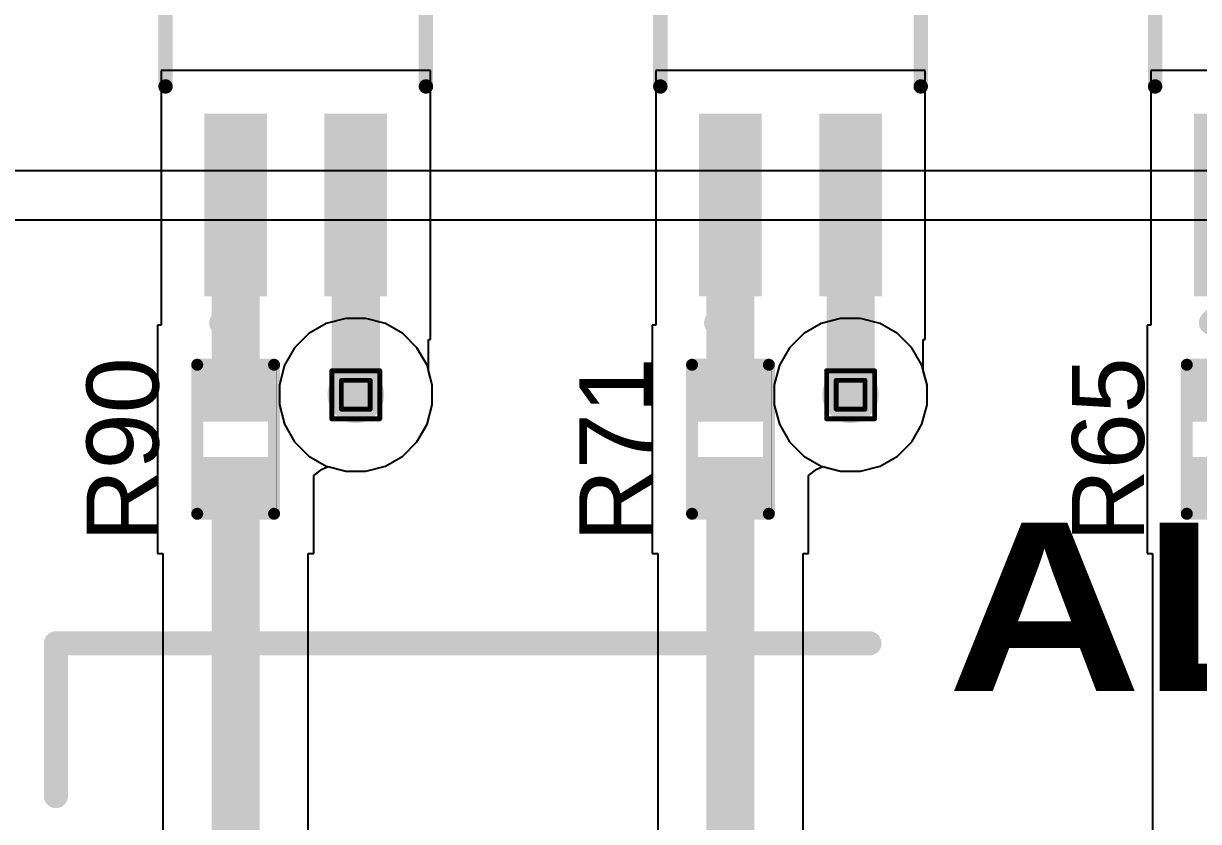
# Model space of a CAD drawing. Header units: inches. Extents: x -5 to 230, y -4 to 159.
# Drawn here: x 4.67 to 17.09, y 2.08 to 10.52 of the extents above; entities that cross this region are included whole.
import ezdxf

# ---------------------------------------------------------------- set-up
doc = ezdxf.new("R2010")
doc.units = ezdxf.units.IN
for name, color, linetype in [('Bottom Layer', 5, 'Continuous'), ('Drill Drawing', 1, 'Continuous'), ('Layer 1', 16, 'Continuous'), ('Layer 2', 76, 'Continuous'), ('Top Layer', 1, 'Continuous'), ('Top Overlay', 2, 'Continuous'), ('Top Paste', 8, 'Continuous'), ('Top Solder', 216, 'Continuous'), ('Via Holes', 16, 'Continuous')]:
    doc.layers.add(name, color=color, linetype=linetype)
doc.styles.add('Arial', font='', dxfattribs={"height": 0.2})
doc.styles.add('Arial Black_Bold', font='', dxfattribs={"height": 0.2})
doc.styles.get('Arial').set_extended_font_data('Arial')
doc.styles.get('Arial Black_Bold').set_extended_font_data('Arial Black', bold=True)

# ---------------------------------------------------------------- blocks, each defined once
blk = doc.blocks.new('SOIC_4_175____52')
at = {"layer": 'Top Layer'}
for points in [[(-2.31, 0.915), (-2.31, 0.355), (-4.137, 0.355), (-4.137, 0.915)], [(4.137, 0.915), (4.137, 0.355), (2.31, 0.355), (2.31, 0.915)], [(-2.31, -0.355), (-2.31, -0.915), (-4.137, -0.915), (-4.137, -0.355)], [(4.137, -0.355), (4.137, -0.915), (2.31, -0.915), (2.31, -0.355)]]:
    blk.add_hatch(color=1, dxfattribs=at).paths.add_polyline_path(points)
at = {"layer": 'Top Paste'}
for points in [[(-2.31, 0.915), (-2.31, 0.355), (-4.137, 0.355), (-4.137, 0.915)], [(4.137, 0.915), (4.137, 0.355), (2.31, 0.355), (2.31, 0.915)], [(-2.31, -0.355), (-2.31, -0.915), (-4.137, -0.915), (-4.137, -0.355)], [(4.137, -0.355), (4.137, -0.915), (2.31, -0.915), (2.31, -0.355)]]:
    blk.add_hatch(color=8, dxfattribs=at).paths.add_polyline_path(points)
at = {"layer": 'Top Solder'}
for points in [[(-2.259, 0.966), (-2.259, 0.304), (-4.188, 0.304), (-4.188, 0.966)], [(4.188, 0.966), (4.188, 0.304), (2.259, 0.304), (2.259, 0.966)], [(-2.259, -0.304), (-2.259, -0.966), (-4.188, -0.966), (-4.188, -0.304)], [(4.188, -0.304), (4.188, -0.966), (2.259, -0.966), (2.259, -0.304)]]:
    blk.add_hatch(color=216, dxfattribs=at).paths.add_polyline_path(points)
at = {"layer": 'Top Overlay'}
for points in [[(-1.971, 1.376, 0.152, 0.152, 0), (1.971, 1.376, 0.152, 0.152, 0)], [(-4.468, 0.787, 0.254, 0.254, 0), (-4.468, 0.533, 0.254, 0.254, 0)], [(-4.468, 0.787, 0.254, 0.254, 0), (-4.341, 0.66, 0.254, 0.254, 0)], [(-4.341, 0.66, 0.254, 0.254, 0), (-4.468, 0.533, 0.254, 0.254, 0)], [(-1.971, -1.376, 0.152, 0.152, 0), (1.971, -1.376, 0.152, 0.152, 0)]]:
    blk.add_lwpolyline(points, format="xyseb", dxfattribs=at)
for points in [[(-2.009, 1.376, 0.0762, 0.0762, 1), (-1.933, 1.376, 0.0762, 0.0762, 1)], [(1.933, 1.376, 0.0762, 0.0762, 1), (2.009, 1.376, 0.0762, 0.0762, 1)], [(-4.532, 0.787, 0.127, 0.127, 1), (-4.405, 0.787, 0.127, 0.127, 1)], [(-4.532, 0.787, 0.127, 0.127, 1), (-4.405, 0.787, 0.127, 0.127, 1)], [(-4.405, 0.66, 0.127, 0.127, 1), (-4.278, 0.66, 0.127, 0.127, 1)], [(-4.405, 0.66, 0.127, 0.127, 1), (-4.278, 0.66, 0.127, 0.127, 1)], [(-4.532, 0.533, 0.127, 0.127, 1), (-4.405, 0.533, 0.127, 0.127, 1)], [(-4.532, 0.533, 0.127, 0.127, 1), (-4.405, 0.533, 0.127, 0.127, 1)], [(-2.009, -1.376, 0.0762, 0.0762, 1), (-1.933, -1.376, 0.0762, 0.0762, 1)], [(1.933, -1.376, 0.0762, 0.0762, 1), (2.009, -1.376, 0.0762, 0.0762, 1)]]:
    blk.add_lwpolyline(points, format="xyseb", close=True, dxfattribs=at)
blk = doc.blocks.new('SOIC_4_175____63')
at = {"layer": 'Top Layer'}
for points in [[(-2.31, 0.915), (-2.31, 0.355), (-4.137, 0.355), (-4.137, 0.915)], [(4.137, 0.915), (4.137, 0.355), (2.31, 0.355), (2.31, 0.915)], [(-2.31, -0.355), (-2.31, -0.915), (-4.137, -0.915), (-4.137, -0.355)], [(4.137, -0.355), (4.137, -0.915), (2.31, -0.915), (2.31, -0.355)]]:
    blk.add_hatch(color=1, dxfattribs=at).paths.add_polyline_path(points)
at = {"layer": 'Top Paste'}
for points in [[(-2.31, 0.915), (-2.31, 0.355), (-4.137, 0.355), (-4.137, 0.915)], [(4.137, 0.915), (4.137, 0.355), (2.31, 0.355), (2.31, 0.915)], [(-2.31, -0.355), (-2.31, -0.915), (-4.137, -0.915), (-4.137, -0.355)], [(4.137, -0.355), (4.137, -0.915), (2.31, -0.915), (2.31, -0.355)]]:
    blk.add_hatch(color=8, dxfattribs=at).paths.add_polyline_path(points)
at = {"layer": 'Top Solder'}
for points in [[(-2.259, 0.966), (-2.259, 0.304), (-4.188, 0.304), (-4.188, 0.966)], [(4.188, 0.966), (4.188, 0.304), (2.259, 0.304), (2.259, 0.966)], [(-2.259, -0.304), (-2.259, -0.966), (-4.188, -0.966), (-4.188, -0.304)], [(4.188, -0.304), (4.188, -0.966), (2.259, -0.966), (2.259, -0.304)]]:
    blk.add_hatch(color=216, dxfattribs=at).paths.add_polyline_path(points)
at = {"layer": 'Top Overlay'}
for points in [[(-1.971, 1.376, 0.152, 0.152, 0), (1.971, 1.376, 0.152, 0.152, 0)], [(-4.468, 0.787, 0.254, 0.254, 0), (-4.468, 0.533, 0.254, 0.254, 0)], [(-4.468, 0.787, 0.254, 0.254, 0), (-4.341, 0.66, 0.254, 0.254, 0)], [(-4.341, 0.66, 0.254, 0.254, 0), (-4.468, 0.533, 0.254, 0.254, 0)], [(-1.971, -1.376, 0.152, 0.152, 0), (1.971, -1.376, 0.152, 0.152, 0)]]:
    blk.add_lwpolyline(points, format="xyseb", dxfattribs=at)
for points in [[(-2.009, 1.376, 0.0762, 0.0762, 1), (-1.933, 1.376, 0.0762, 0.0762, 1)], [(1.933, 1.376, 0.0762, 0.0762, 1), (2.009, 1.376, 0.0762, 0.0762, 1)], [(-4.532, 0.787, 0.127, 0.127, 1), (-4.405, 0.787, 0.127, 0.127, 1)], [(-4.532, 0.787, 0.127, 0.127, 1), (-4.405, 0.787, 0.127, 0.127, 1)], [(-4.405, 0.66, 0.127, 0.127, 1), (-4.278, 0.66, 0.127, 0.127, 1)], [(-4.405, 0.66, 0.127, 0.127, 1), (-4.278, 0.66, 0.127, 0.127, 1)], [(-4.532, 0.533, 0.127, 0.127, 1), (-4.405, 0.533, 0.127, 0.127, 1)], [(-4.532, 0.533, 0.127, 0.127, 1), (-4.405, 0.533, 0.127, 0.127, 1)], [(-2.009, -1.376, 0.0762, 0.0762, 1), (-1.933, -1.376, 0.0762, 0.0762, 1)], [(1.933, -1.376, 0.0762, 0.0762, 1), (2.009, -1.376, 0.0762, 0.0762, 1)]]:
    blk.add_lwpolyline(points, format="xyseb", close=True, dxfattribs=at)
blk = doc.blocks.new('SOIC_4_175____66')
at = {"layer": 'Top Layer'}
for points in [[(-2.31, 0.915), (-2.31, 0.355), (-4.137, 0.355), (-4.137, 0.915)], [(4.137, 0.915), (4.137, 0.355), (2.31, 0.355), (2.31, 0.915)], [(-2.31, -0.355), (-2.31, -0.915), (-4.137, -0.915), (-4.137, -0.355)], [(4.137, -0.355), (4.137, -0.915), (2.31, -0.915), (2.31, -0.355)]]:
    blk.add_hatch(color=1, dxfattribs=at).paths.add_polyline_path(points)
at = {"layer": 'Top Paste'}
for points in [[(-2.31, 0.915), (-2.31, 0.355), (-4.137, 0.355), (-4.137, 0.915)], [(4.137, 0.915), (4.137, 0.355), (2.31, 0.355), (2.31, 0.915)], [(-2.31, -0.355), (-2.31, -0.915), (-4.137, -0.915), (-4.137, -0.355)], [(4.137, -0.355), (4.137, -0.915), (2.31, -0.915), (2.31, -0.355)]]:
    blk.add_hatch(color=8, dxfattribs=at).paths.add_polyline_path(points)
at = {"layer": 'Top Solder'}
for points in [[(-2.259, 0.966), (-2.259, 0.304), (-4.188, 0.304), (-4.188, 0.966)], [(4.188, 0.966), (4.188, 0.304), (2.259, 0.304), (2.259, 0.966)], [(-2.259, -0.304), (-2.259, -0.966), (-4.188, -0.966), (-4.188, -0.304)], [(4.188, -0.304), (4.188, -0.966), (2.259, -0.966), (2.259, -0.304)]]:
    blk.add_hatch(color=216, dxfattribs=at).paths.add_polyline_path(points)
at = {"layer": 'Top Overlay'}
for points in [[(-1.971, 1.376, 0.152, 0.152, 0), (1.971, 1.376, 0.152, 0.152, 0)], [(-4.468, 0.787, 0.254, 0.254, 0), (-4.468, 0.533, 0.254, 0.254, 0)], [(-4.468, 0.787, 0.254, 0.254, 0), (-4.341, 0.66, 0.254, 0.254, 0)], [(-4.341, 0.66, 0.254, 0.254, 0), (-4.468, 0.533, 0.254, 0.254, 0)], [(-1.971, -1.376, 0.152, 0.152, 0), (1.971, -1.376, 0.152, 0.152, 0)]]:
    blk.add_lwpolyline(points, format="xyseb", dxfattribs=at)
for points in [[(-2.009, 1.376, 0.0762, 0.0762, 1), (-1.933, 1.376, 0.0762, 0.0762, 1)], [(1.933, 1.376, 0.0762, 0.0762, 1), (2.009, 1.376, 0.0762, 0.0762, 1)], [(-4.532, 0.787, 0.127, 0.127, 1), (-4.405, 0.787, 0.127, 0.127, 1)], [(-4.532, 0.787, 0.127, 0.127, 1), (-4.405, 0.787, 0.127, 0.127, 1)], [(-4.405, 0.66, 0.127, 0.127, 1), (-4.278, 0.66, 0.127, 0.127, 1)], [(-4.405, 0.66, 0.127, 0.127, 1), (-4.278, 0.66, 0.127, 0.127, 1)], [(-4.532, 0.533, 0.127, 0.127, 1), (-4.405, 0.533, 0.127, 0.127, 1)], [(-4.532, 0.533, 0.127, 0.127, 1), (-4.405, 0.533, 0.127, 0.127, 1)], [(-2.009, -1.376, 0.0762, 0.0762, 1), (-1.933, -1.376, 0.0762, 0.0762, 1)], [(1.933, -1.376, 0.0762, 0.0762, 1), (2.009, -1.376, 0.0762, 0.0762, 1)]]:
    blk.add_lwpolyline(points, format="xyseb", close=True, dxfattribs=at)
blk = doc.blocks.new('R___0402_90')
at = {"layer": 'Top Layer'}
for points in [[(-0.699, -0.318), (-0.699, 0.318), (-0.241, 0.318), (-0.241, -0.318)], [(0.241, -0.318), (0.241, 0.318), (0.699, 0.318), (0.699, -0.318)]]:
    blk.add_hatch(color=1, dxfattribs=at).paths.add_polyline_path(points)
at = {"layer": 'Top Paste'}
for points in [[(-0.699, -0.318), (-0.699, 0.318), (-0.241, 0.318), (-0.241, -0.318)], [(0.241, -0.318), (0.241, 0.318), (0.699, 0.318), (0.699, -0.318)]]:
    blk.add_hatch(color=8, dxfattribs=at).paths.add_polyline_path(points)
at = {"layer": 'Top Solder'}
for points in [[(-0.754, -0.373), (-0.754, 0.373), (-0.186, 0.373), (-0.186, -0.373)], [(0.186, -0.373), (0.186, 0.373), (0.754, 0.373), (0.754, -0.373)]]:
    blk.add_hatch(color=216, dxfattribs=at).paths.add_polyline_path(points)
at = {"layer": 'Top Overlay'}
for points in [[(-0.787, 0.406, 0.127, 0.127, 0), (0.787, 0.406, 0.127, 0.127, 0)], [(-0.787, 0.406, 0.127, 0.127, 0), (-0.787, -0.406, 0.127, 0.127, 0)], [(0.787, 0.406, 0.127, 0.127, 0), (0.787, -0.406, 0.127, 0.127, 0)], [(-0.787, -0.406, 0.127, 0.127, 0), (0.787, -0.406, 0.127, 0.127, 0)], [(-0.813, -0.432, 0.00323, 0.00323, 0), (0.813, -0.432, 0.00323, 0.00323, 0)]]:
    blk.add_lwpolyline(points, format="xyseb", dxfattribs=at)
for points in [[(-0.819, 0.406, 0.0635, 0.0635, 1), (-0.756, 0.406, 0.0635, 0.0635, 1)], [(-0.819, 0.406, 0.0635, 0.0635, 1), (-0.756, 0.406, 0.0635, 0.0635, 1)], [(0.756, 0.406, 0.0635, 0.0635, 1), (0.819, 0.406, 0.0635, 0.0635, 1)], [(0.756, 0.406, 0.0635, 0.0635, 1), (0.819, 0.406, 0.0635, 0.0635, 1)], [(-0.819, -0.406, 0.0635, 0.0635, 1), (-0.756, -0.406, 0.0635, 0.0635, 1)], [(-0.819, -0.406, 0.0635, 0.0635, 1), (-0.756, -0.406, 0.0635, 0.0635, 1)], [(0.756, -0.406, 0.0635, 0.0635, 1), (0.819, -0.406, 0.0635, 0.0635, 1)], [(0.756, -0.406, 0.0635, 0.0635, 1), (0.819, -0.406, 0.0635, 0.0635, 1)], [(-0.814, -0.432, 0.00161, 0.00161, 1), (-0.812, -0.432, 0.00161, 0.00161, 1)], [(0.812, -0.432, 0.00161, 0.00161, 1), (0.814, -0.432, 0.00161, 0.00161, 1)]]:
    blk.add_lwpolyline(points, format="xyseb", close=True, dxfattribs=at)
blk = doc.blocks.new('R___0402_109')
at = {"layer": 'Top Layer'}
for points in [[(-0.699, -0.318), (-0.699, 0.318), (-0.241, 0.318), (-0.241, -0.318)], [(0.241, -0.318), (0.241, 0.318), (0.699, 0.318), (0.699, -0.318)]]:
    blk.add_hatch(color=1, dxfattribs=at).paths.add_polyline_path(points)
at = {"layer": 'Top Paste'}
for points in [[(-0.699, -0.318), (-0.699, 0.318), (-0.241, 0.318), (-0.241, -0.318)], [(0.241, -0.318), (0.241, 0.318), (0.699, 0.318), (0.699, -0.318)]]:
    blk.add_hatch(color=8, dxfattribs=at).paths.add_polyline_path(points)
at = {"layer": 'Top Solder'}
for points in [[(-0.754, -0.373), (-0.754, 0.373), (-0.186, 0.373), (-0.186, -0.373)], [(0.186, -0.373), (0.186, 0.373), (0.754, 0.373), (0.754, -0.373)]]:
    blk.add_hatch(color=216, dxfattribs=at).paths.add_polyline_path(points)
at = {"layer": 'Top Overlay'}
for points in [[(-0.787, 0.406, 0.127, 0.127, 0), (0.787, 0.406, 0.127, 0.127, 0)], [(-0.787, 0.406, 0.127, 0.127, 0), (-0.787, -0.406, 0.127, 0.127, 0)], [(0.787, 0.406, 0.127, 0.127, 0), (0.787, -0.406, 0.127, 0.127, 0)], [(-0.787, -0.406, 0.127, 0.127, 0), (0.787, -0.406, 0.127, 0.127, 0)], [(-0.813, -0.432, 0.00323, 0.00323, 0), (0.813, -0.432, 0.00323, 0.00323, 0)]]:
    blk.add_lwpolyline(points, format="xyseb", dxfattribs=at)
for points in [[(-0.819, 0.406, 0.0635, 0.0635, 1), (-0.756, 0.406, 0.0635, 0.0635, 1)], [(-0.819, 0.406, 0.0635, 0.0635, 1), (-0.756, 0.406, 0.0635, 0.0635, 1)], [(0.756, 0.406, 0.0635, 0.0635, 1), (0.819, 0.406, 0.0635, 0.0635, 1)], [(0.756, 0.406, 0.0635, 0.0635, 1), (0.819, 0.406, 0.0635, 0.0635, 1)], [(-0.819, -0.406, 0.0635, 0.0635, 1), (-0.756, -0.406, 0.0635, 0.0635, 1)], [(-0.819, -0.406, 0.0635, 0.0635, 1), (-0.756, -0.406, 0.0635, 0.0635, 1)], [(0.756, -0.406, 0.0635, 0.0635, 1), (0.819, -0.406, 0.0635, 0.0635, 1)], [(0.756, -0.406, 0.0635, 0.0635, 1), (0.819, -0.406, 0.0635, 0.0635, 1)], [(-0.814, -0.432, 0.00161, 0.00161, 1), (-0.812, -0.432, 0.00161, 0.00161, 1)], [(0.812, -0.432, 0.00161, 0.00161, 1), (0.814, -0.432, 0.00161, 0.00161, 1)]]:
    blk.add_lwpolyline(points, format="xyseb", close=True, dxfattribs=at)
blk = doc.blocks.new('R___0402_115')
at = {"layer": 'Top Layer'}
for points in [[(-0.699, -0.318), (-0.699, 0.318), (-0.241, 0.318), (-0.241, -0.318)], [(0.241, -0.318), (0.241, 0.318), (0.699, 0.318), (0.699, -0.318)]]:
    blk.add_hatch(color=1, dxfattribs=at).paths.add_polyline_path(points)
at = {"layer": 'Top Paste'}
for points in [[(-0.699, -0.318), (-0.699, 0.318), (-0.241, 0.318), (-0.241, -0.318)], [(0.241, -0.318), (0.241, 0.318), (0.699, 0.318), (0.699, -0.318)]]:
    blk.add_hatch(color=8, dxfattribs=at).paths.add_polyline_path(points)
at = {"layer": 'Top Solder'}
for points in [[(-0.754, -0.373), (-0.754, 0.373), (-0.186, 0.373), (-0.186, -0.373)], [(0.186, -0.373), (0.186, 0.373), (0.754, 0.373), (0.754, -0.373)]]:
    blk.add_hatch(color=216, dxfattribs=at).paths.add_polyline_path(points)
at = {"layer": 'Top Overlay'}
for points in [[(-0.787, 0.406, 0.127, 0.127, 0), (0.787, 0.406, 0.127, 0.127, 0)], [(-0.787, 0.406, 0.127, 0.127, 0), (-0.787, -0.406, 0.127, 0.127, 0)], [(0.787, 0.406, 0.127, 0.127, 0), (0.787, -0.406, 0.127, 0.127, 0)], [(-0.787, -0.406, 0.127, 0.127, 0), (0.787, -0.406, 0.127, 0.127, 0)], [(-0.813, -0.432, 0.00323, 0.00323, 0), (0.813, -0.432, 0.00323, 0.00323, 0)]]:
    blk.add_lwpolyline(points, format="xyseb", dxfattribs=at)
for points in [[(-0.819, 0.406, 0.0635, 0.0635, 1), (-0.756, 0.406, 0.0635, 0.0635, 1)], [(-0.819, 0.406, 0.0635, 0.0635, 1), (-0.756, 0.406, 0.0635, 0.0635, 1)], [(0.756, 0.406, 0.0635, 0.0635, 1), (0.819, 0.406, 0.0635, 0.0635, 1)], [(0.756, 0.406, 0.0635, 0.0635, 1), (0.819, 0.406, 0.0635, 0.0635, 1)], [(-0.819, -0.406, 0.0635, 0.0635, 1), (-0.756, -0.406, 0.0635, 0.0635, 1)], [(-0.819, -0.406, 0.0635, 0.0635, 1), (-0.756, -0.406, 0.0635, 0.0635, 1)], [(0.756, -0.406, 0.0635, 0.0635, 1), (0.819, -0.406, 0.0635, 0.0635, 1)], [(0.756, -0.406, 0.0635, 0.0635, 1), (0.819, -0.406, 0.0635, 0.0635, 1)], [(-0.814, -0.432, 0.00161, 0.00161, 1), (-0.812, -0.432, 0.00161, 0.00161, 1)], [(0.812, -0.432, 0.00161, 0.00161, 1), (0.814, -0.432, 0.00161, 0.00161, 1)]]:
    blk.add_lwpolyline(points, format="xyseb", close=True, dxfattribs=at)

msp = doc.modelspace()

# ---------------------------------------------------------------- hatches: boundary and pattern name
at = {"layer": 'Bottom Layer'}
h = msp.add_hatch(color=5, dxfattribs=at)
edge = h.paths.add_edge_path()
edge.add_arc((8.18, 6.593), 0.3, 0, 360)
h = msp.add_hatch(color=5, dxfattribs=at)
edge = h.paths.add_edge_path()
edge.add_arc((13.409, 6.593), 0.3, 0, 360)
at = {"layer": 'Layer 1'}
h = msp.add_hatch(color=16, dxfattribs=at)
edge = h.paths.add_edge_path()
edge.add_arc((8.18, 6.593), 0.3, 0, 360)
h = msp.add_hatch(color=16, dxfattribs=at)
edge = h.paths.add_edge_path()
edge.add_arc((13.409, 6.593), 0.3, 0, 360)
at = {"layer": 'Layer 2'}
h = msp.add_hatch(color=76, dxfattribs=at)
edge = h.paths.add_edge_path()
edge.add_arc((8.18, 6.593), 0.3, 0, 360)
h = msp.add_hatch(color=76, dxfattribs=at)
edge = h.paths.add_edge_path()
edge.add_arc((13.409, 6.593), 0.3, 0, 360)
at = {"layer": 'Top Layer'}
h = msp.add_hatch(color=1, dxfattribs=at)
edge = h.paths.add_edge_path()
edge.add_arc((8.18, 6.593), 0.3, 0, 360)
h = msp.add_hatch(color=1, dxfattribs=at)
edge = h.paths.add_edge_path()
edge.add_arc((13.409, 6.593), 0.3, 0, 360)
at = {"layer": 'Via Holes'}
h = msp.add_hatch(color=7, dxfattribs=at)
edge = h.paths.add_edge_path()
edge.add_arc((8.18, 6.593), 0.15, 0, 360)
h = msp.add_hatch(color=7, dxfattribs=at)
edge = h.paths.add_edge_path()
edge.add_arc((13.409, 6.593), 0.15, 0, 360)

# ---------------------------------------------------------------- linework, layer by layer
at = {"layer": 'Bottom Layer'}
for p, q in [((7.868, 7.346), (7.684, 7.24)), ((8.073, 7.401), (7.868, 7.346)), ((8.286, 7.401), (8.073, 7.401)), ((8.492, 7.346), (8.286, 7.401)), ((8.676, 7.24), (8.492, 7.346)), ((13.097, 7.346), (12.913, 7.24)), ((13.302, 7.401), (13.097, 7.346)), ((13.515, 7.401), (13.302, 7.401)), ((13.721, 7.346), (13.515, 7.401)), ((13.905, 7.24), (13.721, 7.346)), ((7.684, 7.24), (7.533, 7.089)), ((8.826, 7.089), (8.676, 7.24)), ((12.913, 7.24), (12.762, 7.089)), ((14.055, 7.089), (13.905, 7.24)), ((7.533, 7.089), (7.427, 6.905)), ((8.933, 6.905), (8.826, 7.089)), ((12.762, 7.089), (12.656, 6.905)), ((14.162, 6.905), (14.055, 7.089)), ((7.427, 6.905), (7.372, 6.699)), ((8.988, 6.699), (8.933, 6.905)), ((12.656, 6.905), (12.601, 6.699)), ((14.217, 6.699), (14.162, 6.905)), ((7.372, 6.699), (7.372, 6.487)), ((8.988, 6.487), (8.988, 6.699)), ((12.601, 6.699), (12.601, 6.487)), ((14.217, 6.487), (14.217, 6.699)), ((7.372, 6.487), (7.427, 6.281)), ((8.933, 6.281), (8.988, 6.487)), ((12.601, 6.487), (12.656, 6.281)), ((14.162, 6.281), (14.217, 6.487)), ((7.427, 6.281), (7.533, 6.097)), ((8.826, 6.097), (8.933, 6.281)), ((12.656, 6.281), (12.762, 6.097)), ((14.055, 6.097), (14.162, 6.281)), ((7.533, 6.097), (7.684, 5.946)), ((8.676, 5.946), (8.826, 6.097)), ((12.762, 6.097), (12.913, 5.946)), ((13.905, 5.946), (14.055, 6.097)), ((7.684, 5.946), (7.868, 5.84)), ((7.868, 5.84), (8.073, 5.785)), ((8.286, 5.785), (8.492, 5.84)), ((8.492, 5.84), (8.676, 5.946)), ((12.913, 5.946), (13.097, 5.84)), ((13.097, 5.84), (13.302, 5.785)), ((13.515, 5.785), (13.721, 5.84)), ((13.721, 5.84), (13.905, 5.946)), ((8.073, 5.785), (8.286, 5.785)), ((13.302, 5.785), (13.515, 5.785))]:
    msp.add_line(p, q, dxfattribs=at)
at = {"layer": 'Drill Drawing'}
for points in [[(7.926, 6.847, 0.0508, 0.0508, 0), (8.434, 6.847, 0.0508, 0.0508, 0)], [(7.926, 6.339, 0.0508, 0.0508, 0), (7.926, 6.847, 0.0508, 0.0508, 0)], [(8.434, 6.339, 0.0508, 0.0508, 0), (8.434, 6.847, 0.0508, 0.0508, 0)], [(13.155, 6.847, 0.0508, 0.0508, 0), (13.663, 6.847, 0.0508, 0.0508, 0)], [(13.155, 6.339, 0.0508, 0.0508, 0), (13.155, 6.847, 0.0508, 0.0508, 0)], [(13.663, 6.339, 0.0508, 0.0508, 0), (13.663, 6.847, 0.0508, 0.0508, 0)], [(8.027, 6.745, 0.0508, 0.0508, 0), (8.332, 6.745, 0.0508, 0.0508, 0)], [(8.027, 6.441, 0.0508, 0.0508, 0), (8.027, 6.745, 0.0508, 0.0508, 0)], [(8.332, 6.441, 0.0508, 0.0508, 0), (8.332, 6.745, 0.0508, 0.0508, 0)], [(13.256, 6.745, 0.0508, 0.0508, 0), (13.561, 6.745, 0.0508, 0.0508, 0)], [(13.256, 6.441, 0.0508, 0.0508, 0), (13.256, 6.745, 0.0508, 0.0508, 0)], [(13.561, 6.441, 0.0508, 0.0508, 0), (13.561, 6.745, 0.0508, 0.0508, 0)], [(8.027, 6.441, 0.0508, 0.0508, 0), (8.332, 6.441, 0.0508, 0.0508, 0)], [(13.256, 6.441, 0.0508, 0.0508, 0), (13.561, 6.441, 0.0508, 0.0508, 0)], [(7.926, 6.339, 0.0508, 0.0508, 0), (8.434, 6.339, 0.0508, 0.0508, 0)], [(13.155, 6.339, 0.0508, 0.0508, 0), (13.663, 6.339, 0.0508, 0.0508, 0)]]:
    msp.add_lwpolyline(points, format="xyseb", dxfattribs=at)
for points in [[(7.913, 6.847, 0.0254, 0.0254, 1), (7.938, 6.847, 0.0254, 0.0254, 1)], [(7.913, 6.847, 0.0254, 0.0254, 1), (7.938, 6.847, 0.0254, 0.0254, 1)], [(8.421, 6.847, 0.0254, 0.0254, 1), (8.446, 6.847, 0.0254, 0.0254, 1)], [(8.421, 6.847, 0.0254, 0.0254, 1), (8.446, 6.847, 0.0254, 0.0254, 1)], [(13.142, 6.847, 0.0254, 0.0254, 1), (13.167, 6.847, 0.0254, 0.0254, 1)], [(13.142, 6.847, 0.0254, 0.0254, 1), (13.167, 6.847, 0.0254, 0.0254, 1)], [(13.65, 6.847, 0.0254, 0.0254, 1), (13.675, 6.847, 0.0254, 0.0254, 1)], [(13.65, 6.847, 0.0254, 0.0254, 1), (13.675, 6.847, 0.0254, 0.0254, 1)], [(8.015, 6.745, 0.0254, 0.0254, 1), (8.04, 6.745, 0.0254, 0.0254, 1)], [(8.015, 6.745, 0.0254, 0.0254, 1), (8.04, 6.745, 0.0254, 0.0254, 1)], [(8.319, 6.745, 0.0254, 0.0254, 1), (8.345, 6.745, 0.0254, 0.0254, 1)], [(8.319, 6.745, 0.0254, 0.0254, 1), (8.345, 6.745, 0.0254, 0.0254, 1)], [(13.244, 6.745, 0.0254, 0.0254, 1), (13.269, 6.745, 0.0254, 0.0254, 1)], [(13.244, 6.745, 0.0254, 0.0254, 1), (13.269, 6.745, 0.0254, 0.0254, 1)], [(13.548, 6.745, 0.0254, 0.0254, 1), (13.574, 6.745, 0.0254, 0.0254, 1)], [(13.548, 6.745, 0.0254, 0.0254, 1), (13.574, 6.745, 0.0254, 0.0254, 1)], [(8.015, 6.441, 0.0254, 0.0254, 1), (8.04, 6.441, 0.0254, 0.0254, 1)], [(8.015, 6.441, 0.0254, 0.0254, 1), (8.04, 6.441, 0.0254, 0.0254, 1)], [(8.319, 6.441, 0.0254, 0.0254, 1), (8.345, 6.441, 0.0254, 0.0254, 1)], [(8.319, 6.441, 0.0254, 0.0254, 1), (8.345, 6.441, 0.0254, 0.0254, 1)], [(13.244, 6.441, 0.0254, 0.0254, 1), (13.269, 6.441, 0.0254, 0.0254, 1)], [(13.244, 6.441, 0.0254, 0.0254, 1), (13.269, 6.441, 0.0254, 0.0254, 1)], [(13.548, 6.441, 0.0254, 0.0254, 1), (13.574, 6.441, 0.0254, 0.0254, 1)], [(13.548, 6.441, 0.0254, 0.0254, 1), (13.574, 6.441, 0.0254, 0.0254, 1)], [(7.913, 6.339, 0.0254, 0.0254, 1), (7.938, 6.339, 0.0254, 0.0254, 1)], [(7.913, 6.339, 0.0254, 0.0254, 1), (7.938, 6.339, 0.0254, 0.0254, 1)], [(8.421, 6.339, 0.0254, 0.0254, 1), (8.446, 6.339, 0.0254, 0.0254, 1)], [(8.421, 6.339, 0.0254, 0.0254, 1), (8.446, 6.339, 0.0254, 0.0254, 1)], [(13.142, 6.339, 0.0254, 0.0254, 1), (13.167, 6.339, 0.0254, 0.0254, 1)], [(13.142, 6.339, 0.0254, 0.0254, 1), (13.167, 6.339, 0.0254, 0.0254, 1)], [(13.65, 6.339, 0.0254, 0.0254, 1), (13.675, 6.339, 0.0254, 0.0254, 1)], [(13.65, 6.339, 0.0254, 0.0254, 1), (13.675, 6.339, 0.0254, 0.0254, 1)]]:
    msp.add_lwpolyline(points, format="xyseb", close=True, dxfattribs=at)
at = {"layer": 'Layer 1'}
for p, q in [((69.692, 8.962), (-2.982, 8.962)), ((-2.982, 8.444), (69.704, 8.444))]:
    msp.add_line(p, q, dxfattribs=at)
at = {"layer": 'Layer 2'}
for p, q in [((7.868, 7.346), (7.684, 7.24)), ((8.073, 7.401), (7.868, 7.346)), ((8.286, 7.401), (8.073, 7.401)), ((8.492, 7.346), (8.286, 7.401)), ((8.676, 7.24), (8.492, 7.346)), ((13.097, 7.346), (12.913, 7.24)), ((13.302, 7.401), (13.097, 7.346)), ((13.515, 7.401), (13.302, 7.401)), ((13.721, 7.346), (13.515, 7.401)), ((13.905, 7.24), (13.721, 7.346)), ((7.684, 7.24), (7.533, 7.089)), ((8.826, 7.089), (8.676, 7.24)), ((12.913, 7.24), (12.762, 7.089)), ((14.055, 7.089), (13.905, 7.24)), ((7.533, 7.089), (7.427, 6.905)), ((8.933, 6.905), (8.826, 7.089)), ((12.762, 7.089), (12.656, 6.905)), ((14.162, 6.905), (14.055, 7.089)), ((7.427, 6.905), (7.372, 6.699)), ((8.988, 6.699), (8.933, 6.905)), ((12.656, 6.905), (12.601, 6.699)), ((14.217, 6.699), (14.162, 6.905)), ((7.372, 6.699), (7.372, 6.487)), ((8.988, 6.487), (8.988, 6.699)), ((12.601, 6.699), (12.601, 6.487)), ((14.217, 6.487), (14.217, 6.699)), ((7.372, 6.487), (7.427, 6.281)), ((8.933, 6.281), (8.988, 6.487)), ((12.601, 6.487), (12.656, 6.281)), ((14.162, 6.281), (14.217, 6.487)), ((7.427, 6.281), (7.533, 6.097)), ((8.826, 6.097), (8.933, 6.281)), ((12.656, 6.281), (12.762, 6.097)), ((14.055, 6.097), (14.162, 6.281)), ((7.533, 6.097), (7.684, 5.946)), ((8.676, 5.946), (8.826, 6.097)), ((12.762, 6.097), (12.913, 5.946)), ((13.905, 5.946), (14.055, 6.097)), ((7.684, 5.946), (7.868, 5.84)), ((7.868, 5.84), (8.073, 5.785)), ((8.286, 5.785), (8.492, 5.84)), ((8.492, 5.84), (8.676, 5.946)), ((12.913, 5.946), (13.097, 5.84)), ((13.097, 5.84), (13.302, 5.785)), ((13.515, 5.785), (13.721, 5.84)), ((13.721, 5.84), (13.905, 5.946)), ((8.073, 5.785), (8.286, 5.785)), ((13.302, 5.785), (13.515, 5.785))]:
    msp.add_line(p, q, dxfattribs=at)
at = {"layer": 'Top Layer'}
for p, q in [((8.968, 10.021), (6.122, 10.021)), ((6.122, 10.021), (6.122, 7.33)), ((8.968, 7.178), (8.968, 10.021)), ((14.197, 10.021), (11.351, 10.021)), ((11.351, 10.021), (11.351, 7.33)), ((14.197, 7.178), (14.197, 10.021)), ((19.426, 10.021), (16.58, 10.021)), ((16.58, 10.021), (16.58, 7.33)), ((6.122, 7.33), (6.084, 7.33)), ((6.084, 7.33), (6.084, 5.856)), ((11.351, 7.33), (11.313, 7.33)), ((11.313, 7.33), (11.313, 5.856)), ((16.58, 7.33), (16.542, 7.33)), ((16.542, 7.33), (16.542, 5.856)), ((8.948, 6.846), (8.948, 7.178)), ((8.948, 7.178), (8.968, 7.178)), ((14.177, 6.846), (14.177, 7.178)), ((14.177, 7.178), (14.197, 7.178)), ((8.988, 6.699), (8.948, 6.846)), ((14.217, 6.699), (14.177, 6.846)), ((8.988, 6.487), (8.988, 6.699)), ((14.217, 6.487), (14.217, 6.699)), ((8.933, 6.281), (8.988, 6.487)), ((14.162, 6.281), (14.217, 6.487)), ((8.826, 6.097), (8.933, 6.281)), ((14.055, 6.097), (14.162, 6.281)), ((8.676, 5.946), (8.826, 6.097)), ((13.905, 5.946), (14.055, 6.097)), ((6.084, 5.856), (6.084, 4.917)), ((8.286, 5.785), (8.492, 5.84)), ((8.492, 5.84), (8.676, 5.946)), ((11.313, 5.856), (11.313, 4.917)), ((13.515, 5.785), (13.721, 5.84)), ((13.721, 5.84), (13.905, 5.946)), ((16.542, 5.856), (16.542, 4.917)), ((7.735, 5.741), (7.824, 5.807)), ((7.735, 4.917), (7.735, 5.741)), ((7.824, 5.807), (7.888, 5.835)), ((7.888, 5.835), (8.073, 5.785)), ((8.073, 5.785), (8.286, 5.785)), ((12.964, 5.741), (13.053, 5.807)), ((12.964, 4.917), (12.964, 5.741)), ((13.053, 5.807), (13.117, 5.835)), ((13.117, 5.835), (13.302, 5.785)), ((13.302, 5.785), (13.515, 5.785)), ((6.084, 4.917), (6.141, 4.917)), ((6.141, 4.917), (6.141, 0.38)), ((7.678, 0.38), (7.678, 4.917)), ((7.678, 4.917), (7.735, 4.917)), ((11.313, 4.917), (11.37, 4.917)), ((11.37, 4.917), (11.37, 0.38)), ((12.907, 0.38), (12.907, 4.917)), ((12.907, 4.917), (12.964, 4.917)), ((16.542, 4.917), (16.599, 4.917)), ((16.599, 4.917), (16.599, 0.38))]:
    msp.add_line(p, q, dxfattribs=at)
for points in [[(6.91, 6.672, 0.508, 0.508, 0), (6.91, 8.6, 0.508, 0.508, 0)], [(8.18, 6.593, 0.508, 0.508, 0), (8.18, 8.6, 0.508, 0.508, 0)], [(12.139, 6.672, 0.508, 0.508, 0), (12.139, 8.6, 0.508, 0.508, 0)], [(13.409, 6.593, 0.508, 0.508, 0), (13.409, 8.6, 0.508, 0.508, 0)], [(6.91, -1.205, 0.508, 0.508, 0), (6.91, 5.589, 0.508, 0.508, 0)], [(12.139, -1.205, 0.508, 0.508, 0), (12.139, 5.589, 0.508, 0.508, 0)]]:
    msp.add_lwpolyline(points, format="xyseb", dxfattribs=at)
for points in [[(6.783, 8.6, 0.254, 0.254, 1), (7.037, 8.6, 0.254, 0.254, 1)], [(8.053, 8.6, 0.254, 0.254, 1), (8.307, 8.6, 0.254, 0.254, 1)], [(12.012, 8.6, 0.254, 0.254, 1), (12.266, 8.6, 0.254, 0.254, 1)], [(13.282, 8.6, 0.254, 0.254, 1), (13.536, 8.6, 0.254, 0.254, 1)], [(6.783, 6.672, 0.254, 0.254, 1), (7.037, 6.672, 0.254, 0.254, 1)], [(8.053, 6.593, 0.254, 0.254, 1), (8.307, 6.593, 0.254, 0.254, 1)], [(12.012, 6.672, 0.254, 0.254, 1), (12.266, 6.672, 0.254, 0.254, 1)], [(13.282, 6.593, 0.254, 0.254, 1), (13.536, 6.593, 0.254, 0.254, 1)], [(6.783, 5.589, 0.254, 0.254, 1), (7.037, 5.589, 0.254, 0.254, 1)], [(12.012, 5.589, 0.254, 0.254, 1), (12.266, 5.589, 0.254, 0.254, 1)]]:
    msp.add_lwpolyline(points, format="xyseb", close=True, dxfattribs=at)
at = {"layer": 'Top Overlay'}
for points in [[(5.011, 3.966, 0.254, 0.254, 0), (13.608, 3.966, 0.254, 0.254, 0)], [(5.011, 2.351, 0.254, 0.254, 0), (5.011, 3.966, 0.254, 0.254, 0)]]:
    msp.add_lwpolyline(points, format="xyseb", dxfattribs=at)
for points in [[(4.947, 3.966, 0.127, 0.127, 1), (5.074, 3.966, 0.127, 0.127, 1)], [(4.947, 3.966, 0.127, 0.127, 1), (5.074, 3.966, 0.127, 0.127, 1)], [(13.545, 3.966, 0.127, 0.127, 1), (13.672, 3.966, 0.127, 0.127, 1)], [(4.947, 2.351, 0.127, 0.127, 1), (5.074, 2.351, 0.127, 0.127, 1)]]:
    msp.add_lwpolyline(points, format="xyseb", close=True, dxfattribs=at)

# ---------------------------------------------------------------- block references
at = {"rotation": 90}
for name, p in [('SOIC_4_175____52', (7.545, 11.823)), ('SOIC_4_175____63', (12.774, 11.823)), ('SOIC_4_175____66', (18.003, 11.823)), ('R___0402_90', (6.91, 6.123)), ('R___0402_109', (12.139, 6.123)), ('R___0402_115', (17.368, 6.123))]:
    msp.add_blockref(name, p, dxfattribs=at)

# ---------------------------------------------------------------- texts
at = {"layer": 'Top Overlay'}
for s, height, rotation, style, p in [('R90', 0.762, 90, 'Arial', (6.096, 5.037)), ('R71', 0.762, 90, 'Arial', (11.303, 5.037)), ('R65', 0.762, 90, 'Arial', (16.51, 5.037)), ('ALERT SIGNALS', 1.778, 360, 'Arial Black_Bold', (14.432, 3.464))]:
    msp.add_text(s, height=height, rotation=rotation, dxfattribs=dict(at, style=style)).set_placement(p)

doc.saveas('drawing.dxf')
